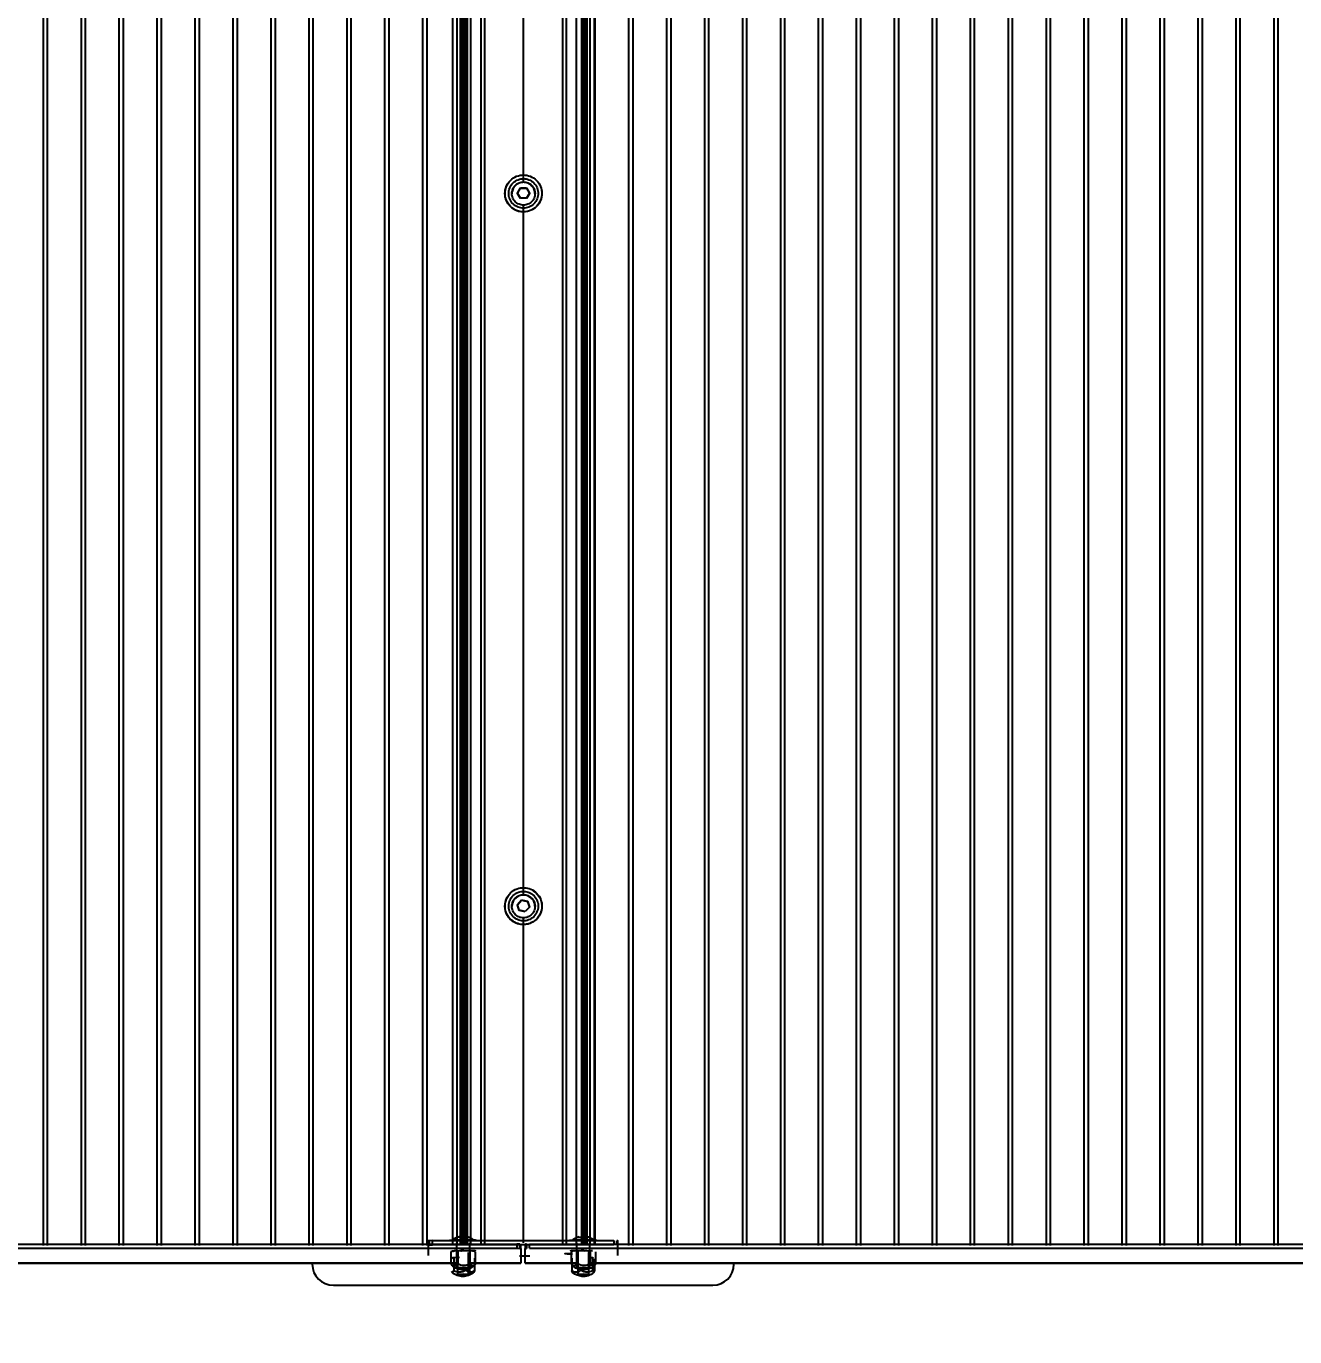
# Model space of a CAD drawing. Header units: millimetres. Extents: x 4625 to 14334, y 16216 to 31562.
# Drawn here: x 8270 to 8871, y 26844 to 27465 of the extents above; entities that cross this region are included whole.
import ezdxf

# ---------------------------------------------------------------- set-up
doc = ezdxf.new("R2010")
doc.units = ezdxf.units.MM
doc.header["$LTSCALE"] = 3
doc.layers.add('Default', color=7, linetype='Continuous')
doc.styles.get("Standard").update_dxf_attribs({"font": 'arial.ttf'})
doc.dimstyles.new('MATEUSZ', dxfattribs={"dimtxt": 35, "dimasz": 16, "dimexe": 0.18, "dimexo": 0.0625, "dimgap": 0.09, "dimtad": 0, "dimdec": 0, "dimdsep": 46, "dimtxsty": 'Standard', "dimblk": 'DOT', "dimcen": 0.09, "dimse1": 1, "dimse2": 1, "dimadec": 0, "dimazin": 0, "dimtfac": 1, "dimtdec": 0, "dimtofl": 0, "dimtmove": 0, "dimatfit": 3, "dimfxl": 1, "dimtolj": 1, "dimtzin": 0, "dimlwd": 9, "dimlwe": 9, "dimarcsym": 0})

# ---------------------------------------------------------------- blocks, each defined once
blk = doc.blocks.new('_Dot')
at = {"color": 0, "linetype": 'ByBlock', "lineweight": -2}
blk.add_line((-0.5, 0), (-1, 0), dxfattribs=at)
at = {"color": 0, "linetype": 'ByBlock', "const_width": 0.5}
blk.add_lwpolyline([(-0.25, 0, 1), (0.25, 0, 1)], format="xyb", close=True, dxfattribs=at)
blk = doc.blocks.new('*D31')
at = {"color": 0, "lineweight": 9, "transparency": 16777216}
for p, q in [((5803.89, 26303.39), (9576.19, 26303.39)), ((13713.73, 26303.39), (9941.43, 26303.39))]:
    blk.add_line(p, q, dxfattribs=at)
at = {"layer": 'Defpoints', "color": 0, "transparency": 16777216}
for p in [(5787.89, 28729.99), (13729.73, 28729.99), (13729.73, 26303.39)]:
    blk.add_point(p, dxfattribs=at)
at = {"color": 0, "lineweight": 9, "transparency": 16777216, "xscale": 16, "yscale": 16, "zscale": 16, "rotation": 180}
blk.add_blockref('_Dot', (5787.89, 26303.39), dxfattribs=at)
at = {"color": 0, "lineweight": 9, "transparency": 16777216, "xscale": 16, "yscale": 16, "zscale": 16}
blk.add_blockref('_Dot', (13729.73, 26303.39), dxfattribs=at)
at = {"color": 0, "transparency": 16777216, "insert": (9758.81, 26303.39), "char_height": 123, "attachment_point": 5}
blk.add_mtext('\\A1;7942', dxfattribs=at)

msp = doc.modelspace()

# ---------------------------------------------------------------- linework, layer by layer
at = {"layer": 'Default'}
for p, q in [((8475.47, 28707.83), (8475.47, 26888.27)), ((8475.59, 26887.98), (8475.59, 28707.54)), ((8476.28, 28707.9), (8476.28, 26888.34)), ((8477.22, 28707.74), (8477.22, 26888.19)), ((8477.22, 28707.54), (8477.22, 26887.98)), ((8477.97, 26887.98), (8477.97, 28707.54)), ((8478.97, 26887.98), (8478.97, 28707.54)), ((8480.47, 26888.09), (8480.47, 28707.64)), ((8485.22, 28707.82), (8485.22, 26888.27)), ((8486.97, 28707.82), (8486.97, 26888.26)), ((8523.97, 28707.82), (8523.97, 26888.26)), ((8525.72, 28707.82), (8525.72, 26888.27)), ((8530.47, 28707.64), (8530.47, 26888.09)), ((8532.97, 28707.54), (8532.97, 26887.98)), ((8533.72, 28707.74), (8533.72, 26888.19)), ((8533.72, 28707.54), (8533.72, 26887.98)), ((8534.67, 28707.9), (8534.67, 26888.34)), ((8535.36, 28707.54), (8535.36, 26887.98)), ((8535.47, 28707.83), (8535.47, 26888.27)), ((8277.64, 28706.81), (8277.64, 26887.25)), ((8279.64, 28706.81), (8279.64, 26887.25)), ((8295.64, 28706.81), (8295.64, 26887.25)), ((8297.64, 28706.81), (8297.64, 26887.25)), ((8313.64, 28706.81), (8313.64, 26887.25)), ((8315.64, 28706.81), (8315.64, 26887.25)), ((8331.64, 28706.81), (8331.64, 26887.25)), ((8333.64, 28706.81), (8333.64, 26887.25)), ((8349.64, 28706.81), (8349.64, 26887.25)), ((8351.64, 28706.81), (8351.64, 26887.25)), ((8367.64, 28706.81), (8367.64, 26887.25)), ((8369.64, 28706.81), (8369.64, 26887.25)), ((8385.64, 28706.81), (8385.64, 26887.25)), ((8387.64, 28706.81), (8387.64, 26887.25)), ((8403.64, 28706.81), (8403.64, 26887.25)), ((8405.64, 28706.81), (8405.64, 26887.25)), ((8421.64, 28706.81), (8421.64, 26887.25)), ((8423.64, 28706.81), (8423.64, 26887.25)), ((8439.64, 28706.81), (8439.64, 26887.25)), ((8441.64, 28706.81), (8441.64, 26887.25)), ((8457.64, 28706.81), (8457.64, 26887.25)), ((8459.64, 28706.81), (8459.64, 26887.25)), ((8471.97, 26887.39), (8471.97, 28706.95)), ((8473.97, 26887.84), (8473.97, 28707.4)), ((8536.97, 28707.4), (8536.97, 26887.84)), ((8538.97, 28706.95), (8538.97, 26887.39)), ((8539.31, 28706.81), (8539.31, 26887.25)), ((8555.31, 28706.81), (8555.31, 26887.25)), ((8557.31, 28706.81), (8557.31, 26887.25)), ((8573.31, 28706.81), (8573.31, 26887.25)), ((8575.31, 28706.81), (8575.31, 26887.25)), ((8591.31, 28706.81), (8591.31, 26887.25)), ((8593.31, 28706.81), (8593.31, 26887.25)), ((8609.31, 28706.81), (8609.31, 26887.25)), ((8611.31, 28706.81), (8611.31, 26887.25)), ((8627.31, 28706.81), (8627.31, 26887.25)), ((8629.31, 28706.81), (8629.31, 26887.25)), ((8645.31, 28706.81), (8645.31, 26887.25)), ((8647.31, 28706.81), (8647.31, 26887.25)), ((8663.31, 28706.81), (8663.31, 26887.25)), ((8665.31, 28706.81), (8665.31, 26887.25)), ((8681.31, 28706.81), (8681.31, 26887.25)), ((8683.31, 28706.81), (8683.31, 26887.25)), ((8699.31, 28706.81), (8699.31, 26887.25)), ((8701.31, 28706.81), (8701.31, 26887.25)), ((8717.31, 28706.81), (8717.31, 26887.25)), ((8719.31, 28706.81), (8719.31, 26887.25)), ((8735.31, 28706.81), (8735.31, 26887.25)), ((8737.31, 28706.81), (8737.31, 26887.25)), ((8753.31, 28706.81), (8753.31, 26887.25)), ((8755.31, 28706.81), (8755.31, 26887.25)), ((8771.31, 28706.81), (8771.31, 26887.25)), ((8773.31, 28706.81), (8773.31, 26887.25)), ((8789.31, 28706.81), (8789.31, 26887.25)), ((8791.31, 28706.81), (8791.31, 26887.25)), ((8807.31, 28706.81), (8807.31, 26887.25)), ((8809.31, 28706.81), (8809.31, 26887.25)), ((8825.31, 28706.81), (8825.31, 26887.25)), ((8827.31, 28706.81), (8827.31, 26887.25)), ((8843.31, 28706.81), (8843.31, 26887.25)), ((8845.31, 28706.81), (8845.31, 26887.25)), ((8861.31, 28706.81), (8861.31, 26887.25)), ((8863.31, 28706.81), (8863.31, 26887.25)), ((8505.47, 27391.56), (8505.47, 27718.51)), ((8502.59, 27386.16), (8504.03, 27388.65)), ((8504.03, 27383.67), (8502.59, 27386.16)), ((8504.03, 27388.65), (8506.92, 27388.65)), ((8506.92, 27388.65), (8508.36, 27386.16)), ((8508.36, 27386.16), (8506.92, 27383.67)), ((8505.47, 27053.64), (8505.47, 27380.59)), ((8502.66, 27048.88), (8504.62, 27050.99)), ((8503.51, 27046.13), (8502.66, 27048.88)), ((8504.62, 27050.99), (8504.62, 27051.17)), ((8504.62, 27050.99), (8507.44, 27050.35)), ((8507.44, 27050.35), (8508.29, 27047.59)), ((8506.32, 27045.48), (8503.51, 27046.13)), ((8505.47, 26888.54), (8505.47, 27042.66)), ((5955.81, 26887.98), (8502.31, 26887.98)), ((8460.31, 26889.49), (8460.31, 26887.49)), ((8460.31, 26887.49), (8460.31, 26882.54)), ((8460.89, 26887.59), (8460.89, 26889.59)), ((8462.31, 26887.63), (8462.31, 26889.63)), ((8462.31, 26889.63), (8548.31, 26889.63)), ((8548.31, 26887.63), (8462.31, 26887.63)), ((8473.81, 26876.61), (8473.81, 26888.58)), ((8477.96, 26889.44), (8477.96, 26891.12)), ((8479.81, 26888.58), (8479.81, 26876.61)), ((8502.31, 26887.98), (8502.31, 26885.99)), ((8503.72, 26885.95), (8503.72, 26887.94)), ((8504.31, 26885.85), (8504.31, 26887.84)), ((8506.31, 26887.84), (8506.31, 26885.85)), ((8506.89, 26887.94), (8506.89, 26885.95)), ((8508.31, 26887.98), (11009.31, 26887.98)), ((8508.31, 26885.99), (8508.31, 26887.98)), ((8530.81, 26876.61), (8530.81, 26888.58)), ((8536.81, 26888.58), (8536.81, 26876.61)), ((8548.31, 26889.63), (8548.31, 26887.63)), ((8549.72, 26887.59), (8549.72, 26889.59)), ((8550.31, 26887.49), (8550.31, 26889.49)), ((8550.31, 26882.54), (8550.31, 26887.49)), ((5955.81, 26885.99), (8502.31, 26885.99)), ((8471.05, 26884.34), (8471.05, 26878.44)), ((8472.48, 26881.44), (8472.48, 26875.54)), ((8474.28, 26884.67), (8474.28, 26878.77)), ((8474.35, 26877.41), (8474.35, 26884.05)), ((8474.35, 26874.27), (8474.35, 26880.91)), ((8479.27, 26884.05), (8479.27, 26877.41)), ((8479.27, 26880.91), (8479.27, 26874.27)), ((8480.04, 26884.65), (8480.04, 26878.74)), ((8482.28, 26881.3), (8482.28, 26875.4)), ((8482.57, 26884.28), (8482.57, 26878.38)), ((8503.54, 26882.4), (8508.49, 26882.4)), ((8504.31, 26885.85), (8504.31, 26878.91)), ((8506.31, 26878.91), (8506.31, 26885.85)), ((8508.31, 26885.99), (11009.31, 26885.99)), ((8528.05, 26884.34), (8528.05, 26878.44)), ((8528.42, 26881.32), (8528.42, 26875.41)), ((8531.28, 26884.67), (8531.28, 26878.77)), ((8531.35, 26877.41), (8531.35, 26884.05)), ((8531.35, 26874.27), (8531.35, 26880.91)), ((8536.8, 26884.58), (8536.26, 26884.04)), ((8536.27, 26884.05), (8536.27, 26877.41)), ((8536.27, 26880.91), (8536.27, 26874.27)), ((8537.04, 26884.65), (8537.04, 26878.74)), ((8538.29, 26881.43), (8538.29, 26875.52)), ((8539.2, 26881.03), (8539.2, 26875.12)), ((8539.57, 26884.28), (8539.57, 26878.38)), ((8474.06, 26878.9), (5987.8, 26878.9)), ((5987.83, 26878.91), (8474.03, 26878.91)), ((8479.81, 26879.07), (8479.81, 26873.47)), ((8504.31, 26878.9), (8480.3, 26878.9)), ((8480.33, 26878.91), (8504.31, 26878.91)), ((8506.31, 26878.91), (8531.4, 26878.91)), ((8531.06, 26878.9), (8506.31, 26878.9)), ((10981.28, 26878.9), (8537.07, 26878.9)), ((8537.33, 26878.91), (10981.04, 26878.91)), ((8415.31, 26868.49), (8595.31, 26868.49))]:
    msp.add_line(p, q, dxfattribs=at)
for points in [[(8505.47, 27377.43, 0), (8504.69, 27377.47, 0), (8503.88, 27377.58, 0), (8503.07, 27377.77, 0), (8502.25, 27378.04, 0), (8501.46, 27378.41, 0), (8500.69, 27378.85, 0), (8499.96, 27379.38, 0), (8499.29, 27379.99, 0), (8498.68, 27380.66, 0), (8498.15, 27381.38, 0), (8497.7, 27382.15, 0), (8497.34, 27382.95, 0), (8497.06, 27383.76, 0), (8496.87, 27384.57, 0), (8496.76, 27385.38, 0), (8496.72, 27386.16, 0), (8496.76, 27386.94, 0), (8496.87, 27387.75, 0), (8497.06, 27388.56, 0), (8497.34, 27389.37, 0), (8497.7, 27390.17, 0), (8498.15, 27390.94, 0), (8498.68, 27391.66, 0), (8499.29, 27392.33, 0), (8499.96, 27392.94, 0), (8500.69, 27393.47, 0), (8501.46, 27393.91, 0), (8502.25, 27394.28, 0), (8503.07, 27394.55, 0), (8503.88, 27394.74, 0), (8504.69, 27394.85, 0), (8505.47, 27394.89, 0), (8506.26, 27394.85, 0), (8507.07, 27394.74, 0), (8507.88, 27394.55, 0), (8508.69, 27394.28, 0), (8509.49, 27393.91, 0), (8510.26, 27393.47, 0), (8510.99, 27392.94, 0), (8511.66, 27392.33, 0), (8512.27, 27391.66, 0), (8512.8, 27390.94, 0), (8513.25, 27390.17, 0), (8513.61, 27389.37, 0), (8513.89, 27388.56, 0), (8514.08, 27387.75, 0), (8514.19, 27386.94, 0), (8514.22, 27386.16, 0), (8514.19, 27385.38, 0), (8514.08, 27384.57, 0), (8513.89, 27383.76, 0), (8513.61, 27382.95, 0), (8513.25, 27382.15, 0), (8512.8, 27381.38, 0), (8512.27, 27380.66, 0), (8511.66, 27379.99, 0), (8510.99, 27379.38, 0), (8510.26, 27378.85, 0), (8509.49, 27378.41, 0), (8508.69, 27378.04, 0), (8507.88, 27377.77, 0), (8507.07, 27377.58, 0), (8506.26, 27377.47, 0)], [(8505.47, 27379.18, 0), (8504.84, 27379.21, 0), (8504.2, 27379.29, 0), (8503.55, 27379.45, 0), (8502.9, 27379.67, 0), (8502.26, 27379.96, 0), (8501.64, 27380.32, 0), (8501.06, 27380.74, 0), (8500.52, 27381.22, 0), (8500.04, 27381.76, 0), (8499.61, 27382.34, 0), (8499.26, 27382.95, 0), (8498.97, 27383.59, 0), (8498.74, 27384.24, 0), (8498.59, 27384.89, 0), (8498.5, 27385.53, 0), (8498.47, 27386.16, 0), (8498.5, 27386.79, 0), (8498.59, 27387.43, 0), (8498.74, 27388.08, 0), (8498.97, 27388.73, 0), (8499.26, 27389.37, 0), (8499.61, 27389.98, 0), (8500.04, 27390.56, 0), (8500.52, 27391.1, 0), (8501.06, 27391.58, 0), (8501.64, 27392, 0), (8502.26, 27392.36, 0), (8502.9, 27392.65, 0), (8503.55, 27392.87, 0), (8504.2, 27393.03, 0), (8504.84, 27393.11, 0), (8505.47, 27393.14, 0), (8506.1, 27393.11, 0), (8506.75, 27393.03, 0), (8507.4, 27392.87, 0), (8508.05, 27392.65, 0), (8508.69, 27392.36, 0), (8509.3, 27392, 0), (8509.89, 27391.58, 0), (8510.42, 27391.1, 0), (8510.91, 27390.56, 0), (8511.33, 27389.98, 0), (8511.69, 27389.37, 0), (8511.98, 27388.73, 0), (8512.2, 27388.08, 0), (8512.36, 27387.43, 0), (8512.45, 27386.79, 0), (8512.47, 27386.16, 0), (8512.45, 27385.53, 0), (8512.36, 27384.89, 0), (8512.2, 27384.24, 0), (8511.98, 27383.59, 0), (8511.69, 27382.95, 0), (8511.33, 27382.34, 0), (8510.91, 27381.76, 0), (8510.42, 27381.22, 0), (8509.89, 27380.74, 0), (8509.3, 27380.32, 0), (8508.69, 27379.96, 0), (8508.05, 27379.67, 0), (8507.4, 27379.45, 0), (8506.75, 27379.29, 0), (8506.1, 27379.21, 0)], [(8507.43, 27056.74, 0), (8508.18, 27056.53, 0), (8508.95, 27056.25, 0), (8509.7, 27055.88, 0), (8510.43, 27055.43, 0), (8511.13, 27054.9, 0), (8511.77, 27054.29, 0), (8512.37, 27053.61, 0), (8512.89, 27052.88, 0), (8513.33, 27052.09, 0), (8513.68, 27051.26, 0), (8513.95, 27050.41, 0), (8514.12, 27049.56, 0), (8514.21, 27048.7, 0), (8514.22, 27047.87, 0), (8514.14, 27047.06, 0), (8514, 27046.29, 0), (8513.79, 27045.53, 0), (8513.51, 27044.77, 0), (8513.14, 27044.02, 0), (8512.69, 27043.29, 0), (8512.15, 27042.6, 0), (8511.55, 27041.95, 0), (8510.87, 27041.36, 0), (8510.13, 27040.84, 0), (8509.33, 27040.4, 0), (8508.51, 27040.05, 0), (8507.66, 27039.78, 0), (8506.8, 27039.61, 0), (8505.94, 27039.52, 0), (8505.11, 27039.51, 0), (8504.3, 27039.59, 0), (8503.52, 27039.73, 0), (8502.76, 27039.94, 0), (8502, 27040.22, 0), (8501.25, 27040.59, 0), (8500.52, 27041.04, 0), (8499.82, 27041.57, 0), (8499.17, 27042.18, 0), (8498.58, 27042.86, 0), (8498.06, 27043.6, 0), (8497.62, 27044.38, 0), (8497.27, 27045.21, 0), (8497, 27046.06, 0), (8496.82, 27046.91, 0), (8496.74, 27047.77, 0), (8496.73, 27048.6, 0), (8496.8, 27049.41, 0), (8496.94, 27050.18, 0), (8497.15, 27050.94, 0), (8497.44, 27051.7, 0), (8497.81, 27052.45, 0), (8498.26, 27053.18, 0), (8498.79, 27053.87, 0), (8499.4, 27054.52, 0), (8500.08, 27055.11, 0), (8500.82, 27055.63, 0), (8501.61, 27056.07, 0), (8502.44, 27056.42, 0), (8503.29, 27056.69, 0), (8504.15, 27056.86, 0), (8505, 27056.95, 0), (8505.84, 27056.96, 0), (8506.65, 27056.88, 0)], [(8507.04, 27055.04, 0), (8507.64, 27054.87, 0), (8508.25, 27054.65, 0), (8508.85, 27054.35, 0), (8509.44, 27053.99, 0), (8509.99, 27053.57, 0), (8510.51, 27053.08, 0), (8510.99, 27052.54, 0), (8511.4, 27051.95, 0), (8511.76, 27051.32, 0), (8512.04, 27050.66, 0), (8512.25, 27049.98, 0), (8512.39, 27049.29, 0), (8512.46, 27048.61, 0), (8512.47, 27047.94, 0), (8512.41, 27047.3, 0), (8512.3, 27046.68, 0), (8512.13, 27046.07, 0), (8511.9, 27045.47, 0), (8511.6, 27044.86, 0), (8511.24, 27044.28, 0), (8510.82, 27043.73, 0), (8510.33, 27043.21, 0), (8509.79, 27042.74, 0), (8509.19, 27042.32, 0), (8508.56, 27041.97, 0), (8507.9, 27041.69, 0), (8507.22, 27041.47, 0), (8506.53, 27041.33, 0), (8505.85, 27041.26, 0), (8505.18, 27041.26, 0), (8504.53, 27041.32, 0), (8503.91, 27041.43, 0), (8503.31, 27041.6, 0), (8502.7, 27041.83, 0), (8502.1, 27042.12, 0), (8501.51, 27042.48, 0), (8500.95, 27042.9, 0), (8500.43, 27043.39, 0), (8499.96, 27043.93, 0), (8499.54, 27044.52, 0), (8499.19, 27045.15, 0), (8498.91, 27045.81, 0), (8498.7, 27046.49, 0), (8498.55, 27047.18, 0), (8498.48, 27047.86, 0), (8498.48, 27048.53, 0), (8498.54, 27049.17, 0), (8498.65, 27049.79, 0), (8498.82, 27050.4, 0), (8499.05, 27051.01, 0), (8499.34, 27051.61, 0), (8499.7, 27052.19, 0), (8500.13, 27052.75, 0), (8500.62, 27053.26, 0), (8501.16, 27053.73, 0), (8501.75, 27054.15, 0), (8502.39, 27054.5, 0), (8503.05, 27054.78, 0), (8503.73, 27055, 0), (8504.41, 27055.14, 0), (8505.1, 27055.21, 0), (8505.77, 27055.21, 0), (8506.42, 27055.15, 0)], [(8476.81, 26876.82, 0), (8474.69, 26876.76, 0), (8474.02, 26876.69, 0), (8473.92, 26876.67, 0), (8473.86, 26876.65, 0), (8473.84, 26876.64, 0), (8473.83, 26876.64, 0), (8473.82, 26876.63, 0), (8473.81, 26876.63, 0), (8473.81, 26876.62, 0), (8473.81, 26876.62, 0), (8473.81, 26876.62, 0), (8473.81, 26876.62, 0), (8473.81, 26876.61, 0), (8473.81, 26876.61, 0), (8473.81, 26876.61, 0), (8473.81, 26876.61, 0), (8473.81, 26876.61, 0), (8473.81, 26876.6, 0), (8473.81, 26876.6, 0), (8473.81, 26876.6, 0), (8473.82, 26876.59, 0), (8473.83, 26876.59, 0), (8473.85, 26876.58, 0), (8473.87, 26876.57, 0), (8473.94, 26876.55, 0), (8474.18, 26876.51, 0), (8476.05, 26876.41, 0), (8478.25, 26876.43, 0), (8479.18, 26876.48, 0), (8479.71, 26876.56, 0), (8479.77, 26876.58, 0), (8479.79, 26876.59, 0), (8479.8, 26876.59, 0), (8479.8, 26876.6, 0), (8479.8, 26876.6, 0), (8479.8, 26876.6, 0), (8479.81, 26876.61, 0), (8479.81, 26876.61, 0), (8479.81, 26876.61, 0), (8479.81, 26876.61, 0), (8479.81, 26876.61, 0), (8479.81, 26876.62, 0), (8479.81, 26876.62, 0), (8479.8, 26876.62, 0), (8479.8, 26876.62, 0), (8479.8, 26876.63, 0), (8479.8, 26876.63, 0), (8479.79, 26876.64, 0), (8479.77, 26876.65, 0), (8479.74, 26876.66, 0), (8479.67, 26876.67, 0), (8479.44, 26876.71, 0)], [(8533.81, 26876.82, 0), (8531.69, 26876.76, 0), (8531.02, 26876.69, 0), (8530.92, 26876.67, 0), (8530.86, 26876.65, 0), (8530.84, 26876.64, 0), (8530.83, 26876.64, 0), (8530.82, 26876.63, 0), (8530.81, 26876.63, 0), (8530.81, 26876.62, 0), (8530.81, 26876.62, 0), (8530.81, 26876.62, 0), (8530.81, 26876.62, 0), (8530.81, 26876.61, 0), (8530.81, 26876.61, 0), (8530.81, 26876.61, 0), (8530.81, 26876.61, 0), (8530.81, 26876.61, 0), (8530.81, 26876.6, 0), (8530.81, 26876.6, 0), (8530.81, 26876.6, 0), (8530.82, 26876.59, 0), (8530.83, 26876.59, 0), (8530.85, 26876.58, 0), (8530.87, 26876.57, 0), (8530.94, 26876.55, 0), (8531.18, 26876.51, 0), (8533.05, 26876.41, 0), (8535.25, 26876.43, 0), (8536.18, 26876.48, 0), (8536.71, 26876.56, 0), (8536.77, 26876.58, 0), (8536.79, 26876.59, 0), (8536.8, 26876.59, 0), (8536.8, 26876.6, 0), (8536.8, 26876.6, 0), (8536.8, 26876.6, 0), (8536.81, 26876.61, 0), (8536.81, 26876.61, 0), (8536.81, 26876.61, 0), (8536.81, 26876.61, 0), (8536.81, 26876.61, 0), (8536.81, 26876.62, 0), (8536.81, 26876.62, 0), (8536.8, 26876.62, 0), (8536.8, 26876.62, 0), (8536.8, 26876.63, 0), (8536.8, 26876.63, 0), (8536.79, 26876.64, 0), (8536.77, 26876.65, 0), (8536.74, 26876.66, 0), (8536.67, 26876.67, 0), (8536.44, 26876.71, 0)], [(8476.81, 26873.68, 0), (8474.69, 26873.62, 0), (8474.02, 26873.55, 0), (8473.92, 26873.53, 0), (8473.86, 26873.51, 0), (8473.84, 26873.5, 0), (8473.83, 26873.5, 0), (8473.82, 26873.49, 0), (8473.81, 26873.49, 0), (8473.81, 26873.48, 0), (8473.81, 26873.48, 0), (8473.81, 26873.48, 0), (8473.81, 26873.48, 0), (8473.81, 26873.48, 0), (8473.81, 26873.47, 0), (8473.81, 26873.47, 0), (8473.81, 26873.47, 0), (8473.81, 26873.47, 0), (8473.81, 26873.46, 0), (8473.81, 26873.46, 0), (8473.81, 26873.46, 0), (8473.82, 26873.45, 0), (8473.83, 26873.45, 0), (8473.85, 26873.44, 0), (8473.87, 26873.43, 0), (8473.94, 26873.41, 0), (8474.18, 26873.37, 0), (8476.05, 26873.27, 0), (8478.25, 26873.29, 0), (8479.18, 26873.35, 0), (8479.71, 26873.42, 0), (8479.77, 26873.44, 0), (8479.79, 26873.45, 0), (8479.8, 26873.45, 0), (8479.8, 26873.46, 0), (8479.8, 26873.46, 0), (8479.8, 26873.46, 0), (8479.81, 26873.47, 0), (8479.81, 26873.47, 0), (8479.81, 26873.47, 0), (8479.81, 26873.47, 0), (8479.81, 26873.48, 0), (8479.81, 26873.48, 0), (8479.81, 26873.48, 0), (8479.8, 26873.48, 0), (8479.8, 26873.48, 0), (8479.8, 26873.49, 0), (8479.8, 26873.49, 0), (8479.79, 26873.5, 0), (8479.77, 26873.51, 0), (8479.74, 26873.52, 0), (8479.67, 26873.54, 0), (8479.44, 26873.57, 0)], [(8533.81, 26873.68, 0), (8531.69, 26873.62, 0), (8531.02, 26873.55, 0), (8530.92, 26873.53, 0), (8530.86, 26873.51, 0), (8530.84, 26873.5, 0), (8530.83, 26873.5, 0), (8530.82, 26873.49, 0), (8530.81, 26873.49, 0), (8530.81, 26873.48, 0), (8530.81, 26873.48, 0), (8530.81, 26873.48, 0), (8530.81, 26873.48, 0), (8530.81, 26873.48, 0), (8530.81, 26873.47, 0), (8530.81, 26873.47, 0), (8530.81, 26873.47, 0), (8530.81, 26873.47, 0), (8530.81, 26873.46, 0), (8530.81, 26873.46, 0), (8530.81, 26873.46, 0), (8530.82, 26873.45, 0), (8530.83, 26873.45, 0), (8530.85, 26873.44, 0), (8530.87, 26873.43, 0), (8530.94, 26873.41, 0), (8531.18, 26873.37, 0), (8533.05, 26873.27, 0), (8535.25, 26873.29, 0), (8536.18, 26873.35, 0), (8536.71, 26873.42, 0), (8536.77, 26873.44, 0), (8536.79, 26873.45, 0), (8536.8, 26873.45, 0), (8536.8, 26873.46, 0), (8536.8, 26873.46, 0), (8536.8, 26873.46, 0), (8536.81, 26873.47, 0), (8536.81, 26873.47, 0), (8536.81, 26873.47, 0), (8536.81, 26873.47, 0), (8536.81, 26873.48, 0), (8536.81, 26873.48, 0), (8536.81, 26873.48, 0), (8536.8, 26873.48, 0), (8536.8, 26873.48, 0), (8536.8, 26873.49, 0), (8536.8, 26873.49, 0), (8536.79, 26873.5, 0), (8536.77, 26873.51, 0), (8536.74, 26873.52, 0), (8536.67, 26873.54, 0), (8536.44, 26873.57, 0)]]:
    msp.add_polyline3d(points, close=True, dxfattribs=at)
for points in [[(8505.47, 27377.35, 0), (8504.35, 27377.42, 0), (8503.2, 27377.65, 0), (8502.05, 27378.05, 0), (8500.93, 27378.62, 0), (8499.89, 27379.35, 0), (8498.97, 27380.24, 0), (8498.18, 27381.25, 0), (8497.56, 27382.34, 0), (8497.12, 27383.49, 0), (8496.84, 27384.64, 0), (8496.73, 27385.77, 0), (8496.76, 27386.88, 0), (8496.94, 27388.02, 0), (8497.29, 27389.18, 0), (8497.82, 27390.3, 0), (8498.51, 27391.37, 0)], [(8499.97, 27386.07, 0), (8500, 27386.59, 0), (8500.08, 27387.12, 0), (8500.21, 27387.65, 0), (8500.39, 27388.17, 0), (8500.63, 27388.67, 0), (8500.91, 27389.13, 0), (8501.23, 27389.56, 0), (8501.58, 27389.95, 0), (8501.97, 27390.31, 0), (8502.41, 27390.63, 0), (8502.87, 27390.91, 0), (8503.37, 27391.14, 0), (8503.89, 27391.33, 0), (8504.42, 27391.46, 0), (8504.95, 27391.54, 0), (8505.47, 27391.56, 0)], [(8510.97, 27385.93, 0), (8510.95, 27386.45, 0), (8510.87, 27386.98, 0), (8510.74, 27387.51, 0), (8510.56, 27388.03, 0), (8510.32, 27388.53, 0), (8510.04, 27388.99, 0), (8509.72, 27389.42, 0), (8509.36, 27389.81, 0), (8508.97, 27390.17, 0), (8508.54, 27390.49, 0), (8508.07, 27390.77, 0), (8507.58, 27391, 0), (8507.06, 27391.19, 0), (8506.53, 27391.32, 0), (8506, 27391.4, 0), (8505.47, 27391.42, 0), (8504.95, 27391.4, 0), (8504.42, 27391.32, 0), (8503.89, 27391.19, 0), (8503.37, 27391, 0), (8502.87, 27390.77, 0), (8502.41, 27390.49, 0), (8501.97, 27390.17, 0), (8501.58, 27389.81, 0), (8501.23, 27389.42, 0), (8500.91, 27388.99, 0), (8500.63, 27388.53, 0), (8500.39, 27388.03, 0), (8500.21, 27387.51, 0), (8500.08, 27386.98, 0), (8500, 27386.45, 0), (8499.97, 27385.93, 0)], [(8505.47, 27391.56, 0), (8506, 27391.54, 0), (8506.53, 27391.46, 0), (8507.06, 27391.33, 0), (8507.58, 27391.14, 0), (8508.07, 27390.91, 0), (8508.54, 27390.63, 0), (8508.97, 27390.31, 0), (8509.36, 27389.95, 0), (8509.72, 27389.56, 0), (8510.04, 27389.13, 0), (8510.32, 27388.67, 0), (8510.56, 27388.17, 0), (8510.74, 27387.65, 0), (8510.87, 27387.12, 0), (8510.95, 27386.59, 0), (8510.97, 27386.07, 0)], [(8505.47, 27380.59, 0), (8504.95, 27380.62, 0), (8504.42, 27380.69, 0), (8503.89, 27380.82, 0), (8503.37, 27381.01, 0), (8502.87, 27381.24, 0), (8502.41, 27381.52, 0), (8501.97, 27381.84, 0), (8501.58, 27382.19, 0), (8501.23, 27382.58, 0), (8500.91, 27383.01, 0), (8500.63, 27383.48, 0), (8500.39, 27383.97, 0), (8500.21, 27384.49, 0), (8500.08, 27385.01, 0), (8500, 27385.55, 0), (8499.97, 27386.07, 0)], [(8502.59, 27386.34, 0), (8504.03, 27388.83, 0)], [(8504.03, 27383.84, 0), (8502.59, 27386.34, 0)], [(8504.03, 27388.83, 0), (8506.92, 27388.83, 0)], [(8513.98, 27388.14, 0), (8514.15, 27387.2, 0), (8514.22, 27386.28, 0), (8514.2, 27385.37, 0), (8514.07, 27384.44, 0), (8513.83, 27383.49, 0), (8513.48, 27382.56, 0), (8513.01, 27381.64, 0), (8512.43, 27380.78, 0), (8511.74, 27379.99, 0), (8510.97, 27379.28, 0), (8510.12, 27378.68, 0), (8509.21, 27378.18, 0), (8508.28, 27377.81, 0), (8507.33, 27377.55, 0), (8506.39, 27377.4, 0), (8505.47, 27377.35, 0)], [(8510.97, 27386.07, 0), (8510.95, 27385.55, 0), (8510.87, 27385.01, 0), (8510.74, 27384.49, 0), (8510.56, 27383.97, 0), (8510.32, 27383.48, 0), (8510.04, 27383.01, 0), (8509.72, 27382.58, 0), (8509.36, 27382.19, 0), (8508.97, 27381.84, 0), (8508.54, 27381.52, 0), (8508.07, 27381.24, 0), (8507.58, 27381.01, 0), (8507.06, 27380.82, 0), (8506.53, 27380.69, 0), (8506, 27380.62, 0), (8505.47, 27380.59, 0)], [(8506.92, 27388.83, 0), (8508.36, 27386.34, 0)], [(8508.36, 27386.34, 0), (8506.92, 27383.84, 0)], [(8506.92, 27383.84, 0), (8504.03, 27383.84, 0)], [(8509.93, 27055.66, 0), (8511.12, 27054.82, 0), (8512.18, 27053.76, 0), (8513.05, 27052.52, 0), (8513.69, 27051.16, 0)], [(8514.11, 27049.53, 0), (8514.22, 27048.47, 0), (8514.19, 27047.43, 0), (8514.06, 27046.45, 0), (8513.81, 27045.51, 0), (8513.45, 27044.56, 0), (8512.96, 27043.63, 0), (8512.34, 27042.74, 0), (8511.6, 27041.92, 0), (8510.75, 27041.19, 0), (8509.81, 27040.57, 0), (8508.8, 27040.08, 0), (8507.74, 27039.72, 0), (8506.67, 27039.5, 0), (8505.61, 27039.42, 0), (8504.58, 27039.47, 0), (8503.6, 27039.62, 0), (8502.66, 27039.89, 0), (8501.71, 27040.27, 0), (8500.78, 27040.78, 0), (8499.9, 27041.42, 0), (8499.09, 27042.18, 0), (8498.38, 27043.04, 0), (8497.78, 27044, 0), (8497.31, 27045.02, 0), (8496.98, 27046.07, 0), (8496.78, 27047.14, 0), (8496.72, 27048.2, 0), (8496.79, 27049.21, 0), (8496.96, 27050.18, 0), (8497.25, 27051.12, 0), (8497.65, 27052.07, 0), (8498.19, 27052.99, 0)], [(8499.97, 27048.14, 0), (8500, 27048.67, 0), (8500.08, 27049.2, 0), (8500.21, 27049.73, 0), (8500.39, 27050.25, 0), (8500.63, 27050.74, 0), (8500.91, 27051.21, 0), (8501.23, 27051.64, 0), (8501.58, 27052.03, 0), (8501.97, 27052.38, 0), (8502.41, 27052.7, 0), (8502.87, 27052.98, 0), (8503.37, 27053.22, 0), (8503.89, 27053.4, 0), (8504.42, 27053.53, 0), (8504.95, 27053.61, 0), (8505.47, 27053.64, 0)], [(8510.97, 27048, 0), (8510.95, 27048.53, 0), (8510.87, 27049.06, 0), (8510.74, 27049.59, 0), (8510.56, 27050.11, 0), (8510.32, 27050.6, 0), (8510.04, 27051.07, 0), (8509.72, 27051.5, 0), (8509.36, 27051.89, 0), (8508.97, 27052.24, 0), (8508.54, 27052.56, 0), (8508.07, 27052.84, 0), (8507.58, 27053.08, 0), (8507.06, 27053.26, 0), (8506.53, 27053.39, 0), (8506, 27053.47, 0), (8505.47, 27053.5, 0), (8504.95, 27053.47, 0), (8504.42, 27053.39, 0), (8503.89, 27053.26, 0), (8503.37, 27053.08, 0), (8502.87, 27052.84, 0), (8502.41, 27052.56, 0), (8501.97, 27052.24, 0), (8501.58, 27051.89, 0), (8501.23, 27051.5, 0), (8500.91, 27051.07, 0), (8500.63, 27050.6, 0), (8500.39, 27050.11, 0), (8500.21, 27049.59, 0), (8500.08, 27049.06, 0), (8500, 27048.53, 0), (8499.97, 27048, 0)], [(8502.66, 27049.06, 0), (8504.62, 27051.17, 0)], [(8503.51, 27046.3, 0), (8502.66, 27049.06, 0)], [(8504.62, 27051.17, 0), (8507.44, 27050.52, 0)], [(8505.47, 27053.64, 0), (8506, 27053.61, 0), (8506.53, 27053.53, 0), (8507.06, 27053.4, 0), (8507.58, 27053.22, 0), (8508.07, 27052.98, 0), (8508.54, 27052.7, 0), (8508.97, 27052.38, 0), (8509.36, 27052.03, 0), (8509.72, 27051.64, 0), (8510.04, 27051.21, 0), (8510.32, 27050.74, 0), (8510.56, 27050.25, 0), (8510.74, 27049.73, 0), (8510.87, 27049.2, 0), (8510.95, 27048.67, 0), (8510.97, 27048.14, 0)], [(8507.44, 27050.52, 0), (8508.29, 27047.77, 0)], [(8505.47, 27042.66, 0), (8504.95, 27042.69, 0), (8504.42, 27042.77, 0), (8503.89, 27042.9, 0), (8503.37, 27043.08, 0), (8502.87, 27043.32, 0), (8502.41, 27043.6, 0), (8501.97, 27043.92, 0), (8501.58, 27044.27, 0), (8501.23, 27044.66, 0), (8500.91, 27045.09, 0), (8500.63, 27045.55, 0), (8500.39, 27046.05, 0), (8500.21, 27046.56, 0), (8500.08, 27047.09, 0), (8500, 27047.62, 0), (8499.97, 27048.14, 0)], [(8506.32, 27045.66, 0), (8503.51, 27046.3, 0)], [(8510.97, 27048.14, 0), (8510.95, 27047.62, 0), (8510.87, 27047.09, 0), (8510.74, 27046.56, 0), (8510.56, 27046.05, 0), (8510.32, 27045.55, 0), (8510.04, 27045.09, 0), (8509.72, 27044.66, 0), (8509.36, 27044.27, 0), (8508.97, 27043.92, 0), (8508.54, 27043.6, 0), (8508.07, 27043.32, 0), (8507.58, 27043.08, 0), (8507.06, 27042.9, 0), (8506.53, 27042.77, 0), (8506, 27042.69, 0), (8505.47, 27042.66, 0)], [(8508.29, 27047.77, 0), (8506.32, 27045.66, 0)], [(8460.89, 26889.59, 0), (8460.45, 26889.54, 0), (8460.38, 26889.53, 0), (8460.34, 26889.52, 0), (8460.33, 26889.51, 0), (8460.32, 26889.51, 0), (8460.32, 26889.5, 0), (8460.31, 26889.5, 0), (8460.31, 26889.5, 0), (8460.31, 26889.5, 0), (8460.31, 26889.49, 0), (8460.31, 26889.49, 0), (8460.31, 26889.49, 0), (8460.31, 26889.49, 0)], [(8462.31, 26889.63, 0), (8460.89, 26889.59, 0)], [(8460.89, 26887.59, 0), (8462.31, 26887.63, 0)], [(8476.81, 26890.03, 0), (8472.21, 26889.9, 0), (8470.76, 26889.75, 0), (8470.56, 26889.71, 0), (8470.42, 26889.66, 0), (8470.37, 26889.64, 0), (8470.35, 26889.63, 0), (8470.33, 26889.62, 0), (8470.32, 26889.61, 0), (8470.32, 26889.61, 0), (8470.31, 26889.6, 0), (8470.31, 26889.6, 0), (8470.31, 26889.59, 0), (8470.31, 26889.59, 0), (8470.31, 26889.58, 0)], [(8475.65, 26891.4, 0), (8475.37, 26891.42, 0), (8475.08, 26891.41, 0), (8474.79, 26891.35, 0), (8474.5, 26891.26, 0)], [(8477.96, 26891.4, 0), (8476.81, 26891.48, 0), (8475.65, 26891.4, 0)], [(8483.31, 26889.58, 0), (8483.31, 26889.59, 0), (8483.31, 26889.59, 0), (8483.3, 26889.6, 0), (8483.3, 26889.6, 0), (8483.3, 26889.61, 0), (8483.29, 26889.61, 0), (8483.28, 26889.62, 0), (8483.27, 26889.63, 0), (8483.22, 26889.65, 0), (8483.17, 26889.67, 0), (8483.01, 26889.72, 0), (8482.5, 26889.8, 0), (8476.81, 26890.03, 0)], [(8477.96, 26891.12, 0), (8478.25, 26891.21, 0), (8478.54, 26891.27, 0), (8478.83, 26891.28, 0), (8479.12, 26891.26, 0)], [(8503.72, 26887.94, 0), (8502.31, 26887.98, 0)], [(8506.89, 26887.94, 0), (8506.45, 26887.89, 0), (8506.38, 26887.88, 0), (8506.34, 26887.87, 0), (8506.33, 26887.86, 0), (8506.32, 26887.86, 0), (8506.32, 26887.86, 0), (8506.31, 26887.85, 0), (8506.31, 26887.85, 0), (8506.31, 26887.85, 0), (8506.31, 26887.85, 0), (8506.31, 26887.85, 0), (8506.31, 26887.85, 0), (8506.31, 26887.84, 0)], [(8533.81, 26890.03, 0), (8529.21, 26889.9, 0), (8527.76, 26889.75, 0), (8527.56, 26889.71, 0), (8527.42, 26889.66, 0), (8527.37, 26889.64, 0), (8527.35, 26889.63, 0), (8527.33, 26889.62, 0), (8527.32, 26889.61, 0), (8527.32, 26889.61, 0), (8527.31, 26889.6, 0), (8527.31, 26889.6, 0), (8527.31, 26889.59, 0), (8527.31, 26889.59, 0), (8527.31, 26889.58, 0)], [(8531.5, 26891.26, 0), (8531.79, 26891.28, 0), (8532.08, 26891.27, 0), (8532.37, 26891.21, 0), (8532.65, 26891.12, 0)], [(8534.96, 26891.4, 0), (8533.81, 26891.48, 0), (8532.65, 26891.4, 0)], [(8540.31, 26889.58, 0), (8540.31, 26889.59, 0), (8540.31, 26889.59, 0), (8540.3, 26889.6, 0), (8540.3, 26889.6, 0), (8540.3, 26889.61, 0), (8540.29, 26889.61, 0), (8540.28, 26889.62, 0), (8540.27, 26889.63, 0), (8540.22, 26889.65, 0), (8540.17, 26889.67, 0), (8540.01, 26889.72, 0), (8539.5, 26889.8, 0), (8533.81, 26890.03, 0)], [(8550.31, 26889.49, 0), (8550.31, 26889.49, 0), (8550.31, 26889.49, 0), (8550.31, 26889.49, 0), (8550.31, 26889.5, 0), (8550.3, 26889.5, 0), (8550.3, 26889.5, 0), (8550.3, 26889.5, 0), (8550.29, 26889.51, 0), (8550.28, 26889.51, 0), (8550.26, 26889.52, 0), (8550.22, 26889.53, 0), (8550.06, 26889.56, 0), (8549.72, 26889.59, 0)], [(8472.66, 26884.79, 0), (8471.88, 26884.64, 0), (8471.05, 26884.34, 0)], [(8471.91, 26881.52, 0), (8471.84, 26881.5, 0), (8471.77, 26881.46, 0), (8471.63, 26881.36, 0), (8471.49, 26881.22, 0), (8471.33, 26881.04, 0)], [(8471.82, 26884.62, 0), (8471.83, 26884.62, 0), (8471.84, 26884.63, 0), (8471.87, 26884.65, 0), (8471.93, 26884.67, 0), (8472.11, 26884.71, 0), (8472.66, 26884.79, 0)], [(8471.91, 26881.52, 0), (8472.07, 26881.57, 0), (8472.65, 26881.65, 0), (8475.22, 26881.78, 0)], [(8472.48, 26881.44, 0), (8472.33, 26881.51, 0), (8472.26, 26881.53, 0), (8472.18, 26881.55, 0), (8472.11, 26881.56, 0), (8472.04, 26881.55, 0), (8471.98, 26881.54, 0), (8471.91, 26881.52, 0)], [(8472.66, 26884.79, 0), (8477.16, 26884.94, 0)], [(8474.28, 26884.67, 0), (8473.44, 26884.8, 0), (8472.66, 26884.79, 0)], [(8477.16, 26884.94, 0), (8475.77, 26884.88, 0), (8474.28, 26884.67, 0)], [(8475.81, 26884.77, 0), (8475.81, 26884.77, 0), (8475.81, 26884.77, 0), (8475.81, 26884.78, 0), (8475.81, 26884.78, 0), (8475.81, 26884.78, 0), (8475.82, 26884.78, 0), (8475.82, 26884.79, 0), (8475.83, 26884.79, 0), (8475.85, 26884.81, 0), (8475.88, 26884.82, 0), (8475.97, 26884.84, 0), (8476.24, 26884.88, 0), (8478.43, 26885, 0), (8480.99, 26884.98, 0), (8482.35, 26884.89, 0), (8482.7, 26884.83, 0), (8482.75, 26884.81, 0), (8482.78, 26884.8, 0), (8482.79, 26884.79, 0), (8482.8, 26884.79, 0), (8482.8, 26884.78, 0), (8482.8, 26884.78, 0), (8482.81, 26884.77, 0), (8482.81, 26884.77, 0), (8482.81, 26884.77, 0), (8482.81, 26884.77, 0), (8482.81, 26884.77, 0)], [(8480.04, 26884.65, 0), (8478.54, 26884.86, 0), (8477.16, 26884.94, 0)], [(8477.16, 26884.94, 0), (8481.3, 26884.75, 0)], [(8481.3, 26884.75, 0), (8481, 26884.77, 0), (8480.69, 26884.76, 0), (8480.37, 26884.72, 0), (8480.04, 26884.65, 0)], [(8482.57, 26884.28, 0), (8481.91, 26884.59, 0), (8481.6, 26884.68, 0), (8481.3, 26884.75, 0)], [(8502.31, 26885.99, 0), (8503.72, 26885.95, 0)], [(8506.31, 26885.85, 0), (8506.31, 26885.85, 0), (8506.31, 26885.85, 0), (8506.31, 26885.85, 0), (8506.31, 26885.85, 0), (8506.31, 26885.86, 0), (8506.31, 26885.86, 0), (8506.32, 26885.86, 0), (8506.32, 26885.86, 0), (8506.33, 26885.87, 0), (8506.35, 26885.88, 0), (8506.4, 26885.89, 0), (8506.55, 26885.92, 0), (8506.89, 26885.95, 0)], [(8528.81, 26883.2, 0), (8526.33, 26883.28, 0), (8525.55, 26883.36, 0), (8525.44, 26883.38, 0), (8525.37, 26883.4, 0), (8525.34, 26883.42, 0), (8525.33, 26883.42, 0), (8525.32, 26883.43, 0), (8525.32, 26883.43, 0), (8525.31, 26883.44, 0), (8525.31, 26883.44, 0), (8525.31, 26883.44, 0), (8525.31, 26883.44, 0), (8525.31, 26883.45, 0), (8525.31, 26883.45, 0), (8525.31, 26883.45, 0), (8525.31, 26883.45, 0), (8525.31, 26883.46, 0), (8525.31, 26883.46, 0), (8525.31, 26883.46, 0), (8525.32, 26883.47, 0), (8525.32, 26883.47, 0), (8525.33, 26883.48, 0), (8525.35, 26883.49, 0), (8525.38, 26883.5, 0), (8525.47, 26883.52, 0), (8525.74, 26883.57, 0), (8528.81, 26883.69, 0)], [(8527.81, 26884.77, 0), (8527.81, 26884.77, 0), (8527.81, 26884.77, 0), (8527.81, 26884.78, 0), (8527.81, 26884.78, 0), (8527.81, 26884.78, 0), (8527.82, 26884.78, 0), (8527.82, 26884.79, 0), (8527.83, 26884.79, 0), (8527.85, 26884.81, 0), (8527.88, 26884.82, 0), (8527.97, 26884.84, 0), (8528.24, 26884.88, 0), (8530.43, 26885, 0), (8532.99, 26884.98, 0), (8534.35, 26884.89, 0), (8534.7, 26884.83, 0), (8534.75, 26884.81, 0), (8534.78, 26884.8, 0), (8534.79, 26884.79, 0), (8534.8, 26884.79, 0), (8534.8, 26884.78, 0), (8534.8, 26884.78, 0), (8534.81, 26884.77, 0), (8534.81, 26884.77, 0), (8534.81, 26884.77, 0), (8534.81, 26884.77, 0), (8534.81, 26884.77, 0)], [(8529.66, 26884.79, 0), (8528.88, 26884.64, 0), (8528.05, 26884.34, 0)], [(8529.66, 26884.79, 0), (8534.16, 26884.94, 0)], [(8531.28, 26884.67, 0), (8530.44, 26884.8, 0), (8529.66, 26884.79, 0)], [(8534.16, 26884.94, 0), (8532.77, 26884.88, 0), (8531.28, 26884.67, 0)], [(8534.16, 26884.94, 0), (8538.3, 26884.75, 0)], [(8537.04, 26884.65, 0), (8535.54, 26884.86, 0), (8534.16, 26884.94, 0)], [(8538.3, 26884.75, 0), (8538, 26884.77, 0), (8537.69, 26884.76, 0), (8537.37, 26884.72, 0), (8537.04, 26884.65, 0)], [(8537.69, 26881.67, 0), (8538.38, 26881.59, 0), (8538.61, 26881.55, 0), (8538.69, 26881.53, 0), (8538.75, 26881.51, 0)], [(8471.05, 26878.44, 0), (8471.42, 26878.16, 0), (8471.61, 26878.04, 0), (8471.81, 26877.96, 0), (8472.02, 26877.89, 0), (8472.23, 26877.85, 0), (8472.45, 26877.84, 0), (8472.66, 26877.85, 0), (8472.88, 26877.88, 0), (8473.09, 26877.94, 0), (8473.3, 26878.02, 0), (8473.51, 26878.13, 0), (8473.71, 26878.26, 0), (8473.91, 26878.41, 0), (8474.28, 26878.77, 0)], [(8471.33, 26875.14, 0), (8471.46, 26874.87, 0), (8471.53, 26874.76, 0), (8471.61, 26874.68, 0), (8471.64, 26874.64, 0), (8471.68, 26874.62, 0), (8471.72, 26874.59, 0), (8471.75, 26874.58, 0), (8471.79, 26874.57, 0), (8471.83, 26874.57, 0), (8471.87, 26874.57, 0), (8471.91, 26874.58, 0), (8471.95, 26874.6, 0), (8471.98, 26874.62, 0), (8472.02, 26874.65, 0), (8472.06, 26874.68, 0), (8472.14, 26874.77, 0), (8472.21, 26874.88, 0), (8472.35, 26875.17, 0), (8472.48, 26875.54, 0)], [(8482.25, 26878.05, 0), (8481.67, 26877.52, 0), (8481.03, 26877.05, 0), (8480.36, 26876.66, 0), (8479.66, 26876.34, 0), (8478.95, 26876.1, 0), (8478.24, 26875.93, 0), (8477.53, 26875.83, 0), (8476.84, 26875.8, 0), (8476.16, 26875.82, 0), (8475.46, 26875.91, 0), (8474.75, 26876.08, 0), (8474.04, 26876.31, 0), (8473.34, 26876.62, 0), (8472.67, 26877, 0), (8472.03, 26877.46, 0), (8471.43, 26877.98, 0)], [(8481.83, 26874.51, 0), (8481.25, 26874.06, 0), (8480.63, 26873.67, 0), (8480, 26873.35, 0), (8479.34, 26873.08, 0), (8478.68, 26872.89, 0), (8477.37, 26872.68, 0), (8476.09, 26872.69, 0), (8475.43, 26872.78, 0), (8474.76, 26872.93, 0), (8474.09, 26873.15, 0), (8473.44, 26873.43, 0), (8472.8, 26873.78, 0), (8472.19, 26874.19, 0), (8471.62, 26874.66, 0)], [(8472.48, 26875.54, 0), (8473.11, 26875.23, 0), (8473.78, 26875.01, 0), (8474.49, 26874.88, 0), (8475.22, 26874.84, 0), (8475.95, 26874.91, 0), (8476.66, 26875.07, 0), (8477.33, 26875.33, 0), (8477.96, 26875.66, 0)], [(8474.28, 26878.77, 0), (8474.93, 26878.45, 0), (8475.64, 26878.2, 0), (8476.39, 26878.05, 0), (8477.16, 26878, 0), (8477.92, 26878.05, 0), (8478.67, 26878.19, 0), (8479.38, 26878.43, 0), (8480.04, 26878.74, 0)], [(8477.96, 26875.66, 0), (8478.45, 26875.31, 0), (8478.98, 26875.04, 0), (8479.54, 26874.86, 0), (8480.12, 26874.77, 0), (8480.41, 26874.77, 0), (8480.69, 26874.79, 0), (8481.26, 26874.9, 0), (8481.79, 26875.11, 0), (8482.28, 26875.4, 0)], [(8482.57, 26878.38, 0), (8482.2, 26878.02, 0), (8481.8, 26877.74, 0), (8481.59, 26877.63, 0), (8481.38, 26877.55, 0), (8481.17, 26877.49, 0), (8480.95, 26877.46, 0), (8480.74, 26877.45, 0), (8480.52, 26877.46, 0), (8480.31, 26877.5, 0), (8480.1, 26877.57, 0), (8479.9, 26877.65, 0), (8479.71, 26877.77, 0), (8479.52, 26877.9, 0), (8479.34, 26878.05, 0)], [(8480.04, 26878.74, 0), (8480.32, 26878.38, 0), (8480.48, 26878.23, 0), (8480.64, 26878.1, 0), (8480.8, 26877.99, 0), (8480.96, 26877.9, 0), (8481.13, 26877.84, 0), (8481.3, 26877.8, 0), (8481.47, 26877.79, 0), (8481.64, 26877.81, 0), (8481.8, 26877.84, 0), (8481.97, 26877.91, 0), (8482.12, 26877.99, 0), (8482.28, 26878.1, 0), (8482.43, 26878.23, 0), (8482.57, 26878.38, 0)], [(8482.28, 26875.4, 0), (8482.15, 26875.03, 0), (8482.01, 26874.74, 0), (8481.94, 26874.63, 0), (8481.86, 26874.55, 0), (8481.82, 26874.51, 0), (8481.78, 26874.48, 0), (8481.75, 26874.46, 0), (8481.71, 26874.44, 0), (8481.67, 26874.43, 0), (8481.63, 26874.43, 0), (8481.59, 26874.43, 0), (8481.55, 26874.44, 0), (8481.52, 26874.46, 0), (8481.48, 26874.48, 0), (8481.44, 26874.5, 0), (8481.41, 26874.54, 0), (8481.33, 26874.62, 0), (8481.26, 26874.73, 0), (8481.13, 26875, 0)], [(8528.05, 26878.44, 0), (8528.42, 26878.16, 0), (8528.61, 26878.04, 0), (8528.81, 26877.96, 0), (8529.02, 26877.89, 0), (8529.23, 26877.85, 0), (8529.45, 26877.84, 0), (8529.66, 26877.85, 0), (8529.88, 26877.88, 0), (8530.09, 26877.94, 0), (8530.3, 26878.02, 0), (8530.51, 26878.13, 0), (8530.71, 26878.26, 0), (8530.91, 26878.41, 0), (8531.28, 26878.77, 0)], [(8528.42, 26875.41, 0), (8528.93, 26875.12, 0), (8529.48, 26874.91, 0), (8530.06, 26874.8, 0), (8530.66, 26874.78, 0), (8531.26, 26874.87, 0), (8531.84, 26875.05, 0), (8532.39, 26875.32, 0), (8532.9, 26875.67, 0)], [(8529.32, 26875.02, 0), (8529.22, 26874.74, 0), (8529.16, 26874.64, 0), (8529.11, 26874.55, 0), (8529.08, 26874.52, 0), (8529.05, 26874.49, 0), (8529.02, 26874.47, 0), (8528.99, 26874.45, 0), (8528.97, 26874.45, 0), (8528.96, 26874.45, 0), (8528.94, 26874.44, 0), (8528.93, 26874.44, 0), (8528.91, 26874.44, 0), (8528.9, 26874.45, 0), (8528.88, 26874.45, 0), (8528.87, 26874.46, 0), (8528.84, 26874.47, 0), (8528.81, 26874.5, 0), (8528.78, 26874.53, 0), (8528.75, 26874.56, 0), (8528.69, 26874.65, 0), (8528.63, 26874.76, 0), (8528.52, 26875.05, 0), (8528.42, 26875.41, 0)], [(8539.25, 26878.05, 0), (8538.67, 26877.52, 0), (8538.03, 26877.05, 0), (8537.36, 26876.66, 0), (8536.66, 26876.34, 0), (8535.95, 26876.1, 0), (8535.24, 26875.93, 0), (8534.53, 26875.83, 0), (8533.84, 26875.8, 0), (8533.16, 26875.82, 0), (8532.46, 26875.91, 0), (8531.75, 26876.08, 0), (8531.04, 26876.31, 0), (8530.34, 26876.62, 0), (8529.67, 26877, 0), (8529.03, 26877.46, 0), (8528.43, 26877.98, 0)], [(8533.15, 26872.68, 0), (8532.02, 26872.87, 0), (8530.9, 26873.23, 0), (8529.81, 26873.77, 0), (8528.81, 26874.5, 0)], [(8531.28, 26878.77, 0), (8531.93, 26878.45, 0), (8532.64, 26878.2, 0), (8533.39, 26878.05, 0), (8534.16, 26878, 0), (8534.92, 26878.05, 0), (8535.67, 26878.19, 0), (8536.38, 26878.43, 0), (8537.04, 26878.74, 0)], [(8532.9, 26875.67, 0), (8533.52, 26875.33, 0), (8534.18, 26875.07, 0), (8534.88, 26874.91, 0), (8535.6, 26874.84, 0), (8536.31, 26874.87, 0), (8537.01, 26875, 0), (8537.68, 26875.22, 0), (8538.29, 26875.52, 0)], [(8538.93, 26874.61, 0), (8538.28, 26874.09, 0), (8537.58, 26873.64, 0), (8536.85, 26873.28, 0), (8536.11, 26873.01, 0), (8535.36, 26872.81, 0), (8534.62, 26872.7, 0), (8533.89, 26872.66, 0), (8533.15, 26872.68, 0)], [(8537.04, 26878.74, 0), (8537.32, 26878.38, 0), (8537.48, 26878.23, 0), (8537.64, 26878.1, 0), (8537.8, 26877.99, 0), (8537.96, 26877.9, 0), (8538.13, 26877.84, 0), (8538.3, 26877.8, 0), (8538.47, 26877.79, 0), (8538.64, 26877.81, 0), (8538.8, 26877.84, 0), (8538.97, 26877.91, 0), (8539.12, 26877.99, 0), (8539.28, 26878.1, 0), (8539.43, 26878.23, 0), (8539.57, 26878.38, 0)], [(8538.29, 26875.52, 0), (8538.4, 26875.16, 0), (8538.51, 26874.87, 0), (8538.57, 26874.76, 0), (8538.63, 26874.67, 0), (8538.66, 26874.63, 0), (8538.69, 26874.61, 0), (8538.72, 26874.58, 0), (8538.75, 26874.57, 0), (8538.76, 26874.56, 0), (8538.78, 26874.56, 0), (8538.79, 26874.55, 0), (8538.81, 26874.55, 0), (8538.82, 26874.55, 0), (8538.84, 26874.55, 0), (8538.85, 26874.56, 0), (8538.87, 26874.56, 0), (8538.88, 26874.57, 0), (8538.91, 26874.59, 0), (8538.94, 26874.61, 0), (8538.97, 26874.64, 0), (8539.03, 26874.72, 0), (8539.08, 26874.82, 0), (8539.2, 26875.12, 0)], [(8539.55, 26878.36, 0), (8539.25, 26878.05, 0)]]:
    msp.add_polyline3d(points, dxfattribs=at)
for centre, radius, start, end in [((8476.81, 26883.03), 8.56, 103.3278, 129.79898), ((8476.81, 26883.03), 8.56, 50.20102, 76.6722), ((8533.81, 26883.03), 8.56, 103.3278, 129.79898), ((8533.81, 26883.03), 8.56, 50.20102, 76.6722), ((8415.31, 26878.49), 10, 180, 270), ((8595.31, 26878.49), 10, 270, 0), ((8595.31, 26878.49), 10, 270, 0)]:
    msp.add_arc(centre, radius, start, end, dxfattribs=at)

# ---------------------------------------------------------------- dimensions: what is measured, and where the dimension line sits
dim = msp.add_linear_dim(base=(13729.73, 26303.39), p1=(5787.89, 28729.99), p2=(13729.73, 28729.99), dimstyle='MATEUSZ', override={"dimtxt": 123})
dim.commit()
dim.dimension.update_dxf_attribs({"geometry": '*D31', "text_midpoint": (9758.81, 26303.39)})

doc.saveas('drawing.dxf')
